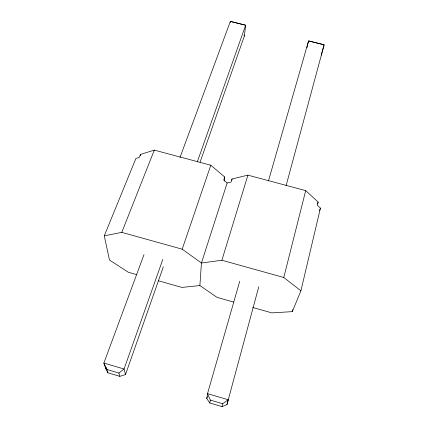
<?xml version="1.0" encoding="UTF-8"?>
<svg xmlns="http://www.w3.org/2000/svg" width="428" height="428" viewBox="0 0 428 428"><rect width="100%" height="100%" fill="white"/><g stroke="black" fill="none" stroke-linecap="round" stroke-linejoin="round"><path stroke-width="0.64" d="M233.592 302.061L217.044 297.374L199.892 285.556L201.433 263.001L227.15 183.007L231.024 182.093L232.019 178.968L247.908 175.148L305.704 190.61L318.154 202.091L317.383 205.306L320.438 208.11L300.911 290.81L292.303 311.643L271.775 312.873L252.681 307.465M230.243 22.684L230.355 21.4L245.64 25.215L244.356 36.064L200.09 162.142M224.299 180.958L224.737 177.015L210.806 165.229L154.305 150.116L140.496 154.401L139.271 157.429L135.901 158.456L104.277 235.844L109.498 260.037L128.32 272.256L136.612 274.599M231.848 180.279L232.019 178.968M258.753 286.808L226.963 404.588L222.014 406.6L209.811 402.989L206.794 398.623L207.526 393.637L239.734 281.201M209.811 402.989L210.298 400.068L207.526 393.637L228.236 399.747L226.963 404.588M306.935 47.792L308.567 40.917L324.135 44.801L321.219 55.142M222.014 406.6L222.694 403.738L228.236 399.747M292.303 311.643L292.768 309.701M300.911 290.81L283.785 277.488L305.704 190.61M286.075 185.763L324.135 44.801L308.567 40.917L268.442 180.974M206.794 398.623L207.345 396.697M104.277 235.844L121.782 232.367L182.189 249.192L201.433 263.001L221.897 260.251L247.908 175.148M224.737 177.015L223.726 180.129L227.15 183.007M182.189 249.192L210.806 165.229M144.017 254.601L103.865 363.051L105.818 368.77L107.926 372.82L119.829 376.34L125.5 374.586L163.346 266.788M162.811 259.448L124.067 369.011L118.882 373.034L106.791 369.46L103.865 363.051L124.067 369.011L125.5 374.586M197.319 161.848L245.64 25.215L230.355 21.4L179.995 157.434M317.474 203.958L318.154 202.091M106.278 367.513L105.818 368.77L107.091 369.145M319.523 210.555L320.438 208.11M121.782 232.367L154.305 150.116M199.892 285.556L181.889 287.423L158.29 280.741M221.897 260.251L283.785 277.488M210.298 400.068L222.694 403.738M243.949 35.01L244.356 36.064M106.791 369.46L107.926 372.82M118.882 373.034L119.829 376.34M140.496 154.401L140.614 155.722"/></g></svg>
